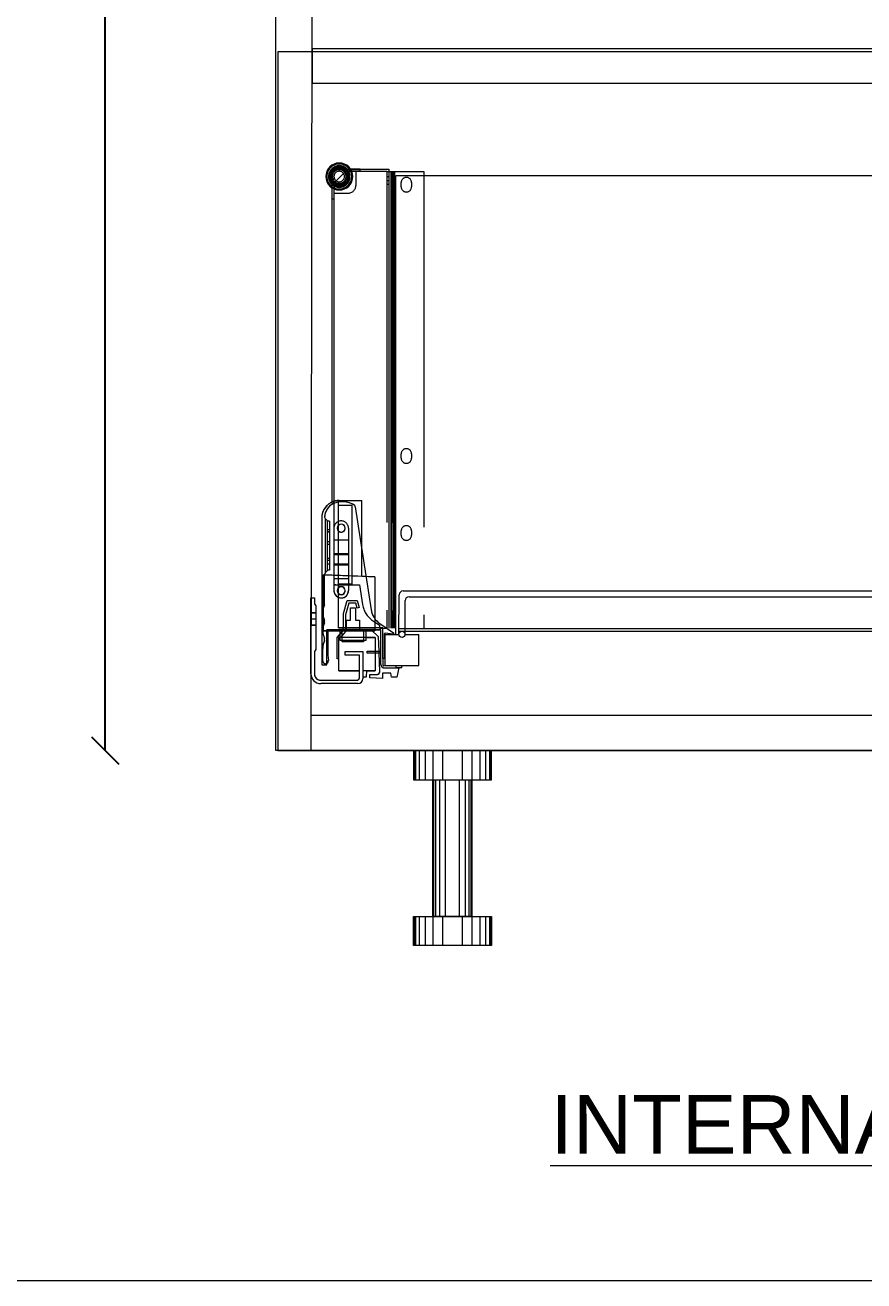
# Model space of a CAD drawing. Header units: millimetres. Extents: x 4065046 to 4134868, y -1476535 to -1460275.
# Drawn here: x 4075763 to 4076193, y -1463228 to -1462585 of the extents above; entities that cross this region are included whole.
import ezdxf

# ---------------------------------------------------------------- set-up
doc = ezdxf.new("R2010")
doc.units = ezdxf.units.MM
doc.header["$LTSCALE"] = 15
doc.header["$PDMODE"] = 35
doc.linetypes.add('ACAD_ISO02W100', pattern=[15, 12, -3])
doc.linetypes.add('HIDDEN', pattern=[9.525, 6.35, -3.175])
for name, color, linetype in [('02___PRT_ALL_AXES', 7, 'Continuous'), ('BACK', 251, 'Continuous'), ('DEFAULT_2', 8, 'HIDDEN')]:
    doc.layers.add(name, color=color, linetype=linetype)
doc.styles.add('RAJ', font='', dxfattribs={"width": 0.8})
doc.styles.get("Standard").update_dxf_attribs({"font": 'arial.ttf'})
doc.styles.get('RAJ').set_extended_font_data('Bitstream Vera Serif')
doc.dimstyles.new('RAJ', dxfattribs={"dimscale": 7, "dimtxt": 2, "dimasz": 2, "dimexe": 1, "dimexo": 1, "dimgap": 1, "dimtad": 1, "dimdec": 1, "dimzin": 0, "dimdsep": 46, "dimtxsty": 'RAJ', "dimcen": 1, "dimclrd": 8, "dimclre": 8, "dimclrt": 8, "dimadec": 0, "dimazin": 0, "dimtfac": 1, "dimtdec": 1, "dimtofl": 0, "dimtmove": 0, "dimatfit": 3, "dimfxl": 1, "dimtolj": 1, "dimtzin": 0, "dimlwd": 9, "dimlwe": 9, "dimarcsym": 0})

# ---------------------------------------------------------------- blocks, each defined once
blk = doc.blocks.new('_Oblique')
at = {"color": 0, "linetype": 'ByBlock', "lineweight": -2}
blk.add_line((-0.5, -0.5), (0.5, 0.5), dxfattribs=at)
blk = doc.blocks.new('*D290')
at = {"color": 0, "lineweight": -2, "transparency": 16777216}
for p, q in [((4075804.02, -1460996.32), (4075804.02, -1461938.99)), ((4075804.02, -1462956.32), (4075804.02, -1462013.66))]:
    blk.add_line(p, q, dxfattribs=at)
at = {"layer": 'Defpoints', "color": 0, "linetype": 'ByBlock', "transparency": 16777216}
for p in [(4075891.61, -1460996.32), (4075804.02, -1462956.32), (4075891.61, -1462956.32)]:
    blk.add_point(p, dxfattribs=at)
at = {"color": 0, "linetype": 'ByBlock', "lineweight": -2, "transparency": 16777216, "xscale": 14, "yscale": 14, "zscale": 14}
for p, rotation in [((4075804.02, -1460996.32), 90), ((4075804.02, -1462956.32), 270)]:
    blk.add_blockref('_Oblique', p, dxfattribs=dict(at, rotation=rotation))
at = {"linetype": 'ByBlock', "lineweight": 20, "transparency": 16777216, "insert": (4075804.02, -1461976.32), "char_height": 21, "attachment_point": 5, "rotation": 90}
blk.add_mtext('\\A1;1960', dxfattribs=at)
blk = doc.blocks.new('_None')
blk = doc.blocks.new('leg')
at = {"lineweight": 20}
for p, q in [((-39.5, 85), (-39.5, 100)), ((-39, 100), (-39, 85)), ((-37, 100), (-37, 85)), ((-34, 100), (-34, 85)), ((-30, 100), (-30, 85)), ((-25, 100), (-25, 85)), ((-15, 100), (-15, 85)), ((-10, 100), (-10, 85)), ((-6, 100), (-6, 85)), ((-3, 100), (-3, 85)), ((-1, 100), (-1, 85)), ((-0.5, 100), (-0.5, 85)), ((-29.5, 15), (-29.5, 85)), ((-28.5, 15), (-28.5, 85)), ((-26.5, 15), (-26.5, 85)), ((-23.5, 15), (-23.5, 85)), ((-16.5, 85), (-16.5, 15)), ((-13.5, 85), (-13.5, 15)), ((-11.5, 85), (-11.5, 15)), ((-10.5, 85), (-10.5, 15)), ((-39.5, 0), (-39.5, 15)), ((-39, 15), (-39, 0)), ((-37, 15), (-37, 0)), ((-34, 15), (-34, 0)), ((-30, 15), (-30, 0)), ((-25, 15), (-25, 0)), ((-15, 15), (-15, 0)), ((-10, 15), (-10, 0)), ((-6, 15), (-6, 0)), ((-3, 15), (-3, 0)), ((-1, 15), (-1, 0)), ((-0.5, 15), (-0.5, 0))]:
    blk.add_line(p, q, dxfattribs=at)
for points in [[(0, 100), (-40, 100), (-40, 85), (0, 85)], [(-30, 15), (-30, 85), (-10, 85), (-10, 15)], [(0, 0), (-40, 0), (-40, 15), (0, 15)]]:
    blk.add_lwpolyline(points, close=True, dxfattribs=at)
at = {"layer": '02___PRT_ALL_AXES', "color": 8, "linetype": 'HIDDEN', "lineweight": 20}
blk.add_line((-20.5, 100), (-35.5, 100), dxfattribs=at)

msp = doc.modelspace()

# ---------------------------------------------------------------- linework, layer by layer
at = {"color": 251, "linetype": 'ACAD_ISO02W100', "lineweight": 20, "extrusion": (0, 1, 0)}
for p, q in [((4075928.54, -1462658.45), (4075920.31, -1462666.67)), ((4075927.54, -1462659.45), (4075928.54, -1462658.45)), ((4075929.91, -1462659.45), (4075927.54, -1462659.45)), ((4075927.54, -1462659.45), (4075927.54, -1462659.45)), ((4075927.54, -1462659.45), (4075948.51, -1462659.45)), ((4075929.91, -1462658.45), (4075928.54, -1462658.45)), ((4075928.54, -1462658.45), (4075928.54, -1462658.45)), ((4075928.54, -1462658.45), (4075929.88, -1462658.45)), ((4075932.71, -1462659.45), (4075928.85, -1462659.45)), ((4075928.85, -1462659.45), (4075928.85, -1462659.45)), ((4075929.91, -1462659.45), (4075929.91, -1462658.45)), ((4075934.9, -1462658.45), (4075929.91, -1462658.45)), ((4075934.9, -1462659.45), (4075929.91, -1462659.45)), ((4075932.71, -1462666.6), (4075932.71, -1462659.45)), ((4075934.9, -1462659.45), (4075934.9, -1462658.45)), ((4075934.9, -1462658.45), (4075949.51, -1462658.45)), ((4075934.9, -1462659.45), (4075948.51, -1462659.45)), ((4075948.51, -1462659.45), (4075948.51, -1462893.63)), ((4075948.51, -1462659.65), (4075949.51, -1462659.65)), ((4075951.71, -1462659.65), (4075951.71, -1462893.63)), ((4075952.51, -1462659.65), (4075952.51, -1462893.63)), ((4075917.74, -1462662.25), (4075917.21, -1462662.25)), ((4075918.61, -1462662.25), (4075918.61, -1462662.25)), ((4075918.61, -1462662.25), (4075918.61, -1462662.25)), ((4075919.61, -1462662.25), (4075919.61, -1462662.25)), ((4075919.61, -1462662.25), (4075919.61, -1462662.25)), ((4075920.31, -1462663.53), (4075921.31, -1462663.53)), ((4075920.31, -1462663.53), (4075921.31, -1462663.53)), ((4075920.31, -1462666.67), (4075921.31, -1462665.67)), ((4075920.31, -1462666.67), (4075920.31, -1462668.02)), ((4075920.41, -1462662.25), (4075920.41, -1462662.25)), ((4075920.61, -1462662.25), (4075920.61, -1462662.25)), ((4075921.31, -1462665.67), (4075921.31, -1462871.43)), ((4075921.41, -1462662.25), (4075921.41, -1462662.25)), ((4075926.81, -1462662.25), (4075926.81, -1462662.25)), ((4075927.61, -1462662.25), (4075927.61, -1462662.25)), ((4075927.81, -1462662.25), (4075927.81, -1462662.25)), ((4075928.61, -1462662.25), (4075928.61, -1462662.25)), ((4075928.61, -1462662.25), (4075928.61, -1462662.25)), ((4075929.61, -1462662.25), (4075929.61, -1462662.25)), ((4075930.49, -1462662.25), (4075931.02, -1462662.25)), ((4075932.71, -1462666.6), (4075932.71, -1462666.6)), ((4075949.51, -1462662.35), (4075948.51, -1462662.35)), ((4075948.51, -1462664.35), (4075949.51, -1462664.35)), ((4075948.51, -1462664.35), (4075949.51, -1462664.35)), ((4075949.51, -1462666.35), (4075948.51, -1462666.35)), ((4075955.86, -1462667.55), (4075955.86, -1462665.35)), ((4075961.16, -1462665.35), (4075961.16, -1462667.55)), ((4075967.51, -1462661.85), (4075967.51, -1462893.63)), ((4075920.31, -1462673.73), (4075921.31, -1462673.73)), ((4075920.31, -1462673.73), (4075921.31, -1462673.73)), ((4075921.31, -1462670.85), (4075928.46, -1462670.85)), ((4075921.31, -1462670.85), (4075928.46, -1462670.85)), ((4075928.46, -1462670.85), (4075928.46, -1462670.85)), ((4075955.86, -1462806.55), (4075955.86, -1462804.35)), ((4075961.16, -1462804.35), (4075961.16, -1462806.55)), ((4075921.31, -1462829.74), (4075921.31, -1462871.43)), ((4075922.29, -1462829.37), (4075922.29, -1462829.37)), ((4075923.71, -1462828.26), (4075923.71, -1462829.03)), ((4075923.71, -1462893.43), (4075923.71, -1462829.03)), ((4075930.71, -1462830.86), (4075923.71, -1462830.86)), ((4075930.71, -1462830.86), (4075923.71, -1462830.86)), ((4075924.14, -1462828.25), (4075935.71, -1462828.25)), ((4075930.71, -1462871.15), (4075930.71, -1462830.86)), ((4075931.59, -1462830.43), (4075931.59, -1462830.43)), ((4075932.32, -1462831.5), (4075932.32, -1462831.5)), ((4075932.32, -1462831.5), (4075940.49, -1462884.27)), ((4075935.71, -1462867.07), (4075935.71, -1462828.25)), ((4075916.61, -1462836.7), (4075916.61, -1462836.7)), ((4075916.91, -1462837.46), (4075917.97, -1462838.51)), ((4075917.97, -1462838.51), (4075916.91, -1462837.46)), ((4075917.97, -1462838.51), (4075917.97, -1462838.51)), ((4075919.11, -1462838.86), (4075918.11, -1462838.86)), ((4075919.11, -1462838.86), (4075918.11, -1462838.86)), ((4075919.11, -1462838.86), (4075919.11, -1462844.36)), ((4075919.11, -1462843.36), (4075918.11, -1462843.36)), ((4075919.11, -1462843.36), (4075918.11, -1462843.36)), ((4075919.11, -1462844.36), (4075918.11, -1462844.36)), ((4075919.11, -1462844.36), (4075918.11, -1462844.36)), ((4075918.11, -1462844.36), (4075919.11, -1462844.36)), ((4075919.11, -1462844.36), (4075919.11, -1462849.36)), ((4075923.11, -1462842.43), (4075923.01, -1462842.43)), ((4075923.11, -1462842.43), (4075923.11, -1462842.43)), ((4075927.11, -1462842.43), (4075927.11, -1462842.43)), ((4075927.11, -1462842.43), (4075927.21, -1462842.43)), ((4075955.86, -1462846.01), (4075955.86, -1462843.81)), ((4075961.16, -1462843.81), (4075961.16, -1462846.01)), ((4075919.11, -1462849.36), (4075918.11, -1462849.36)), ((4075919.11, -1462850.86), (4075918.11, -1462850.86)), ((4075919.11, -1462850.86), (4075918.11, -1462850.86)), ((4075919.11, -1462850.86), (4075918.11, -1462850.86)), ((4075919.11, -1462850.86), (4075918.11, -1462850.86)), ((4075919.11, -1462849.36), (4075919.11, -1462859.03)), ((4075928.86, -1462848.53), (4075921.36, -1462848.53)), ((4075928.86, -1462848.53), (4075921.36, -1462848.53)), ((4075919.11, -1462857.88), (4075918.11, -1462857.88)), ((4075919.11, -1462859.03), (4075918.11, -1462859.03)), ((4075919.11, -1462859.03), (4075919.11, -1462860.86)), ((4075928.86, -1462855.49), (4075921.36, -1462855.49)), ((4075928.86, -1462856), (4075921.36, -1462856)), ((4075916.11, -1462894.97), (4075916.11, -1462866.38)), ((4075942.41, -1462867.3), (4075916.11, -1462866.38)), ((4075916.11, -1462866.38), (4075935.71, -1462867.07)), ((4075916.91, -1462865.28), (4075917.97, -1462864.22)), ((4075917.97, -1462864.22), (4075916.91, -1462865.27)), ((4075916.91, -1462865.27), (4075916.91, -1462865.27)), ((4075916.91, -1462865.28), (4075916.91, -1462865.28)), ((4075917.97, -1462864.22), (4075917.97, -1462864.22)), ((4075919.11, -1462860.86), (4075918.11, -1462860.86)), ((4075919.11, -1462860.86), (4075918.11, -1462860.86)), ((4075919.11, -1462863.86), (4075918.11, -1462863.86)), ((4075919.11, -1462863.86), (4075918.11, -1462863.86)), ((4075918.11, -1462863.86), (4075918.11, -1462863.86)), ((4075919.11, -1462860.86), (4075919.11, -1462863.86)), ((4075919.11, -1462863.86), (4075919.11, -1462863.86)), ((4075928.86, -1462860.87), (4075921.36, -1462860.87)), ((4075928.86, -1462861.38), (4075921.36, -1462861.38)), ((4075922.31, -1462871.43), (4075921.31, -1462871.43)), ((4075921.31, -1462871.43), (4075921.31, -1462871.43)), ((4075921.31, -1462871.43), (4075934.48, -1462871.43)), ((4075928.86, -1462868.33), (4075921.36, -1462868.33)), ((4075928.86, -1462868.33), (4075921.36, -1462868.33)), ((4075922.31, -1462871.43), (4075922.31, -1462871.43)), ((4075930.71, -1462871.15), (4075923.71, -1462871.15)), ((4075930.71, -1462871.15), (4075923.71, -1462871.15)), ((4075930.71, -1462871.15), (4075930.71, -1462871.15)), ((4075934.48, -1462871.43), (4075936.07, -1462881.61)), ((4075935.71, -1462867.07), (4075942.41, -1462867.3)), ((4075942.41, -1462867.3), (4075942.41, -1462893.43)), ((4075909.61, -1462878.17), (4075911.41, -1462878.17)), ((4075921.36, -1462874.43), (4075921.36, -1462874.43)), ((4075923.11, -1462874.43), (4075923.01, -1462874.43)), ((4075923.11, -1462874.43), (4075923.11, -1462874.43)), ((4075926.36, -1462886.21), (4075928.18, -1462879.42)), ((4075926.36, -1462886.21), (4075928.18, -1462879.42)), ((4075927.11, -1462874.43), (4075927.11, -1462874.43)), ((4075927.11, -1462874.43), (4075927.21, -1462874.43)), ((4075928.18, -1462879.42), (4075928.18, -1462879.42)), ((4075928.18, -1462879.42), (4075933.34, -1462879.42)), ((4075928.18, -1462879.42), (4075933.34, -1462879.42)), ((4075928.86, -1462874.43), (4075928.86, -1462874.43)), ((4075933.34, -1462879.42), (4075933.34, -1462879.42)), ((4075933.34, -1462879.42), (4075934.34, -1462883.12)), ((4075933.34, -1462879.42), (4075934.34, -1462883.12)), ((4075912.11, -1462885.82), (4075909.61, -1462885.82)), ((4075912.11, -1462885.82), (4075909.61, -1462885.82)), ((4075912.11, -1462885.82), (4075909.61, -1462885.82)), ((4075912.11, -1462885.82), (4075909.61, -1462885.82)), ((4075912.11, -1462885.82), (4075909.61, -1462885.82)), ((4075912.11, -1462885.82), (4075909.61, -1462885.82)), ((4075912.11, -1462885.82), (4075909.61, -1462885.82)), ((4075912.11, -1462885.82), (4075909.61, -1462885.82)), ((4075912.11, -1462885.82), (4075909.61, -1462885.82)), ((4075912.11, -1462885.82), (4075909.61, -1462885.82)), ((4075912.11, -1462885.82), (4075909.61, -1462885.82)), ((4075912.11, -1462885.82), (4075909.61, -1462885.82)), ((4075909.61, -1462885.82), (4075912.11, -1462885.82)), ((4075909.61, -1462885.82), (4075912.11, -1462885.82)), ((4075909.61, -1462885.82), (4075912.11, -1462885.82)), ((4075909.61, -1462885.82), (4075912.11, -1462885.82)), ((4075909.61, -1462885.82), (4075912.11, -1462885.82)), ((4075909.61, -1462885.82), (4075912.11, -1462885.82)), ((4075909.61, -1462885.82), (4075912.11, -1462885.82)), ((4075909.61, -1462885.82), (4075912.11, -1462885.82)), ((4075909.61, -1462885.82), (4075912.11, -1462885.82)), ((4075909.61, -1462885.82), (4075912.11, -1462885.82)), ((4075909.61, -1462885.82), (4075912.11, -1462885.82)), ((4075909.61, -1462885.82), (4075912.11, -1462885.82)), ((4075909.61, -1462885.82), (4075912.11, -1462885.82)), ((4075909.61, -1462885.82), (4075912.11, -1462885.82)), ((4075909.61, -1462885.82), (4075912.11, -1462885.82)), ((4075911.41, -1462881.14), (4075911.41, -1462881.14)), ((4075911.41, -1462881.14), (4075912.11, -1462882.14)), ((4075916.59, -1462881.64), (4075916.59, -1462881.64)), ((4075916.61, -1462881.53), (4075916.61, -1462881.53)), ((4075928.95, -1462880.92), (4075927.36, -1462886.84)), ((4075928.95, -1462880.92), (4075927.36, -1462886.84)), ((4075928.95, -1462880.92), (4075928.95, -1462880.92)), ((4075932.58, -1462880.92), (4075928.95, -1462880.92)), ((4075932.58, -1462880.92), (4075928.95, -1462880.92)), ((4075929.91, -1462883.32), (4075932.41, -1462883.32)), ((4075929.91, -1462889.64), (4075929.91, -1462883.32)), ((4075929.91, -1462883.32), (4075932.41, -1462883.32)), ((4075932.41, -1462883.32), (4075932.41, -1462889.64)), ((4075932.58, -1462880.92), (4075932.58, -1462880.92)), ((4075933.25, -1462883.42), (4075932.58, -1462880.92)), ((4075933.25, -1462883.42), (4075932.58, -1462880.92)), ((4075934.34, -1462883.12), (4075933.25, -1462883.42)), ((4075934.34, -1462883.12), (4075933.25, -1462883.42)), ((4075933.25, -1462883.42), (4075933.25, -1462883.42)), ((4075934.34, -1462883.12), (4075934.34, -1462883.12)), ((4075940.49, -1462884.27), (4075940.49, -1462884.27)), ((4075912.11, -1462888.97), (4075909.61, -1462888.97)), ((4075912.11, -1462888.97), (4075909.61, -1462888.97)), ((4075912.11, -1462888.97), (4075909.61, -1462888.97)), ((4075912.11, -1462888.97), (4075909.61, -1462888.97)), ((4075912.11, -1462892.12), (4075909.61, -1462892.12)), ((4075912.11, -1462892.12), (4075909.61, -1462892.12)), ((4075912.11, -1462892.12), (4075909.61, -1462892.12)), ((4075912.11, -1462892.12), (4075909.61, -1462892.12)), ((4075912.11, -1462892.12), (4075909.61, -1462892.12)), ((4075912.11, -1462892.12), (4075909.61, -1462892.12)), ((4075912.11, -1462892.12), (4075909.61, -1462892.12)), ((4075912.11, -1462892.12), (4075909.61, -1462892.12)), ((4075912.11, -1462892.12), (4075909.61, -1462892.12)), ((4075912.11, -1462892.12), (4075909.61, -1462892.12)), ((4075912.11, -1462892.12), (4075909.61, -1462892.12)), ((4075912.11, -1462892.12), (4075909.61, -1462892.12)), ((4075909.61, -1462892.12), (4075912.11, -1462892.12)), ((4075909.61, -1462892.12), (4075912.11, -1462892.12)), ((4075909.61, -1462892.12), (4075912.11, -1462892.12)), ((4075909.61, -1462892.12), (4075912.11, -1462892.12)), ((4075909.61, -1462892.12), (4075912.11, -1462892.12)), ((4075909.61, -1462892.12), (4075912.11, -1462892.12)), ((4075909.61, -1462892.12), (4075912.11, -1462892.12)), ((4075909.61, -1462892.12), (4075912.11, -1462892.12)), ((4075909.61, -1462892.12), (4075912.11, -1462892.12)), ((4075909.61, -1462892.12), (4075912.11, -1462892.12)), ((4075909.61, -1462892.12), (4075912.11, -1462892.12)), ((4075909.61, -1462892.12), (4075912.11, -1462892.12)), ((4075909.61, -1462892.12), (4075912.11, -1462892.12)), ((4075909.61, -1462892.12), (4075912.11, -1462892.12)), ((4075909.61, -1462892.12), (4075912.11, -1462892.12)), ((4075916.59, -1462890.84), (4075916.59, -1462890.84)), ((4075916.61, -1462890.73), (4075916.61, -1462890.73)), ((4075926.36, -1462892.99), (4075926.36, -1462886.21)), ((4075927.36, -1462886.84), (4075927.36, -1462895.45)), ((4075927.85, -1462889.64), (4075929.91, -1462889.64)), ((4075927.85, -1462894.12), (4075927.85, -1462889.64)), ((4075927.85, -1462889.64), (4075929.91, -1462889.64)), ((4075929.91, -1462889.64), (4075929.91, -1462889.64)), ((4075932.41, -1462889.64), (4075932.41, -1462889.64)), ((4075932.41, -1462889.64), (4075934.53, -1462889.64)), ((4075932.41, -1462889.64), (4075934.53, -1462889.64)), ((4075934.53, -1462889.64), (4075934.53, -1462894.15)), ((4075941.18, -1462889.69), (4075944.66, -1462892.06)), ((4075944.66, -1462892.06), (4075944.66, -1462893.63)), ((4075944.96, -1462891.34), (4075944.96, -1462891.34)), ((4075944.96, -1462891.34), (4075951.98, -1462896.12)), ((4075916.11, -1462894.97), (4075918.21, -1462894.97)), ((4075916.11, -1462894.97), (4075916.11, -1462894.97)), ((4075917.71, -1462894.97), (4075916.11, -1462894.97)), ((4075917.71, -1462911.71), (4075917.71, -1462894.43)), ((4075918.21, -1462894.43), (4075917.71, -1462894.43)), ((4075917.71, -1462894.43), (4075918.21, -1462894.43)), ((4075918.21, -1462894.97), (4075917.71, -1462894.97)), ((4075922.96, -1462898.37), (4075926.08, -1462894.89)), ((4075946.41, -1462893.43), (4075923.71, -1462893.43)), ((4075923.71, -1462893.43), (4075923.71, -1462893.43)), ((4075923.71, -1462893.43), (4075942.41, -1462893.43)), ((4075924.67, -1462898.42), (4075923.81, -1462898.42)), ((4075942.51, -1462898.42), (4075923.81, -1462898.42)), ((4075924.67, -1462898.42), (4075923.81, -1462898.42)), ((4075924.49, -1462895.18), (4075927.85, -1462894.12)), ((4075924.49, -1462896.66), (4075926.08, -1462894.89)), ((4075937.79, -1462898.42), (4075924.49, -1462898.42)), ((4075927.36, -1462895.45), (4075924.67, -1462898.42)), ((4075927.36, -1462895.45), (4075924.67, -1462898.42)), ((4075924.67, -1462898.42), (4075924.67, -1462898.42)), ((4075925.16, -1462894.97), (4075937.13, -1462894.97)), ((4075937.13, -1462894.97), (4075925.16, -1462894.97)), ((4075925.61, -1462894.83), (4075927.85, -1462894.12)), ((4075936.61, -1462894.43), (4075925.61, -1462894.43)), ((4075925.61, -1462894.43), (4075936.61, -1462894.43)), ((4075926.08, -1462894.89), (4075926.36, -1462892.99)), ((4075926.08, -1462894.89), (4075926.36, -1462892.99)), ((4075926.08, -1462894.89), (4075926.08, -1462894.89)), ((4075926.36, -1462892.99), (4075926.36, -1462892.99)), ((4075927.36, -1462895.45), (4075927.36, -1462895.45)), ((4075927.85, -1462894.12), (4075927.85, -1462894.12)), ((4075934.53, -1462894.15), (4075934.53, -1462894.15)), ((4075934.53, -1462894.15), (4075937.79, -1462895.18)), ((4075934.53, -1462894.15), (4075936.61, -1462894.81)), ((4075942.41, -1462894.43), (4075940.51, -1462894.43)), ((4075940.51, -1462894.43), (4075945.41, -1462894.43)), ((4075941.07, -1462894.97), (4075942.41, -1462894.97)), ((4075942.41, -1462894.97), (4075941.07, -1462894.97)), ((4075942.41, -1462893.43), (4075942.41, -1462894.43)), ((4075946.41, -1462893.43), (4075942.41, -1462893.43)), ((4075942.41, -1462894.43), (4075942.41, -1462894.97)), ((4075942.41, -1462894.43), (4075945.41, -1462894.43)), ((4075942.41, -1462894.97), (4075942.41, -1462894.97)), ((4075944.66, -1462893.63), (4075948.33, -1462893.63)), ((4075946.41, -1462909.18), (4075946.41, -1462893.43)), ((4075951.98, -1462896.12), (4075951.98, -1462896.12)), ((4075916.59, -1462900.04), (4075916.59, -1462900.04)), ((4075916.61, -1462899.93), (4075916.61, -1462899.93)), ((4075936.61, -1462899.92), (4075925.61, -1462899.92)), ((4075918.21, -1462907.57), (4075918.21, -1462907.57)), ((4075918.21, -1462907.57), (4075918.51, -1462910.26)), ((4075918.51, -1462910.26), (4075918.51, -1462910.26)), ((4075927.11, -1462905.67), (4075936.21, -1462905.67)), ((4075938.41, -1462906.43), (4075938.41, -1462905.43)), ((4075938.41, -1462905.43), (4075942.51, -1462905.43)), ((4075938.41, -1462905.43), (4075945.41, -1462905.43)), ((4075942.51, -1462906.43), (4075938.41, -1462906.43)), ((4075938.41, -1462906.43), (4075938.41, -1462906.43)), ((4075942.51, -1462906.43), (4075938.41, -1462906.43)), ((4075944.6, -1462906.43), (4075944.56, -1462905.43)), ((4075911.41, -1462917.27), (4075911.41, -1462917.27)), ((4075939.71, -1462917.33), (4075943.42, -1462917.33)), ((4075943.42, -1462917.33), (4075943.42, -1462917.33)), ((4075944.92, -1462915.83), (4075944.92, -1462915.83)), ((4075945.41, -1462912.23), (4075945.41, -1462912.23)), ((4075946.41, -1462912.23), (4075946.41, -1462912.23)), ((4075947.21, -1462913.03), (4075947.21, -1462913.03)), ((4075947.21, -1462914.03), (4075954.6, -1462914.03)), ((4075947.21, -1462914.03), (4075954.6, -1462914.03)), ((4075947.21, -1462914.03), (4075947.21, -1462914.03)), ((4075956.11, -1462913.03), (4075953.11, -1462913.03)), ((4075956.11, -1462913.03), (4075953.11, -1462913.03)), ((4075956.11, -1462913.03), (4075953.11, -1462913.03)), ((4075956.11, -1462913.03), (4075953.11, -1462913.03)), ((4075953.11, -1462913.03), (4075953.11, -1462914.03)), ((4075954.6, -1462914.03), (4075953.11, -1462914.03)), ((4075954.6, -1462914.03), (4075953.11, -1462914.03)), ((4075953.11, -1462914.03), (4075953.11, -1462914.03)), ((4075953.11, -1462914.03), (4075953.11, -1462914.03)), ((4075953.11, -1462914.03), (4075953.11, -1462914.03)), ((4075956.11, -1462914.03), (4075956.11, -1462913.03)), ((4075914.28, -1462920.27), (4075914.28, -1462920.27)), ((4075914.28, -1462920.27), (4075933.21, -1462920.27)), ((4075933.21, -1462920.27), (4075933.21, -1462920.27)), ((4075934.41, -1462919.07), (4075934.41, -1462919.07))]:
    msp.add_line(p, q, dxfattribs=at)
at = {"linetype": 'Continuous', "lineweight": 20, "extrusion": (0, 1, 0)}
for p, q in [((4075929.88, -1462658.45), (4075949.51, -1462658.45)), ((4075949.51, -1462658.45), (4075949.51, -1462893.63)), ((4075949.51, -1462659.65), (4075950.51, -1462659.65)), ((4075950.51, -1462659.65), (4075951.11, -1462659.65)), ((4075950.51, -1462659.65), (4075950.51, -1462893.63)), ((4075951.11, -1462659.65), (4075951.11, -1462893.63)), ((4075951.11, -1462659.65), (4075951.91, -1462659.65)), ((4075951.91, -1462659.65), (4075952.51, -1462659.65)), ((4075951.91, -1462659.65), (4075951.91, -1462893.63)), ((4075952.51, -1462659.65), (4075967.51, -1462659.65)), ((4075952.51, -1462659.65), (4075952.51, -1462893.63)), ((4075967.51, -1462659.65), (4075967.51, -1462661.85)), ((4075919.11, -1462662.25), (4075919.11, -1462662.25)), ((4075920.11, -1462662.25), (4075919.11, -1462662.25)), ((4075928.11, -1462662.25), (4075929.11, -1462662.25)), ((4075929.11, -1462662.25), (4075929.11, -1462662.25)), ((4075953.16, -1462897.03), (4075953.16, -1462661.85)), ((4076429.07, -1462661.85), (4075953.16, -1462661.85)), ((4075920.31, -1462668.02), (4075920.31, -1462829.74)), ((4075932.32, -1462831.5), (4075940.49, -1462884.27)), ((4075915.11, -1462837.27), (4075915.11, -1462912.47)), ((4075916.61, -1462836.74), (4075916.61, -1462836.74)), ((4075916.91, -1462837.46), (4075916.9, -1462837.45)), ((4075916.9, -1462837.45), (4075916.9, -1462837.45)), ((4075917.97, -1462838.51), (4075916.9, -1462837.45)), ((4075916.91, -1462837.46), (4075916.91, -1462865.27)), ((4075918.11, -1462863.86), (4075918.11, -1462838.86)), ((4075921.36, -1462842.43), (4075921.36, -1462874.43)), ((4075928.86, -1462842.43), (4075928.86, -1462874.43)), ((4075916.61, -1462881.53), (4075916.61, -1462865.99)), ((4075916.91, -1462865.28), (4075917.97, -1462864.22)), ((4075909.61, -1462878.17), (4075911.41, -1462878.17)), ((4075909.61, -1462917.07), (4075909.61, -1462878.17)), ((4075911.41, -1462878.17), (4075911.41, -1462881.14)), ((4075911.41, -1462881.14), (4075912.11, -1462882.14)), ((4075912.11, -1462882.14), (4075912.11, -1462904.6)), ((4075915.61, -1462885.66), (4075915.61, -1462885.66)), ((4075916.59, -1462889.68), (4075916.59, -1462889.68)), ((4075916.61, -1462890.73), (4075916.61, -1462889.8)), ((4075944.96, -1462891.34), (4075951.98, -1462896.12)), ((4075915.61, -1462894.86), (4075915.61, -1462894.86)), ((4075916.59, -1462898.88), (4075916.59, -1462898.88)), ((4075925.61, -1462894.43), (4075918.21, -1462894.43)), ((4075945.41, -1462894.43), (4075918.21, -1462894.43)), ((4075918.21, -1462894.43), (4075918.21, -1462907.57)), ((4075918.21, -1462894.97), (4075925.16, -1462894.97)), ((4075925.16, -1462894.97), (4075918.21, -1462894.97)), ((4075922.96, -1462898.37), (4075924.49, -1462896.66)), ((4075922.96, -1462909.42), (4075922.96, -1462898.37)), ((4075923.81, -1462915.52), (4075923.81, -1462898.42)), ((4075923.81, -1462898.42), (4075924.49, -1462898.42)), ((4075924.49, -1462895.18), (4075925.61, -1462894.83)), ((4075924.49, -1462899.92), (4075924.49, -1462895.18)), ((4075925.61, -1462900.72), (4075925.61, -1462894.43)), ((4075925.61, -1462894.43), (4075936.61, -1462894.43)), ((4075936.61, -1462894.43), (4075936.61, -1462900.72)), ((4075940.51, -1462894.43), (4075936.61, -1462894.43)), ((4075936.61, -1462894.81), (4075937.79, -1462895.18)), ((4075937.13, -1462894.97), (4075941.07, -1462894.97)), ((4075941.07, -1462894.97), (4075937.13, -1462894.97)), ((4075937.79, -1462895.18), (4075937.79, -1462899.92)), ((4075937.79, -1462898.42), (4075942.51, -1462898.42)), ((4075940.51, -1462894.43), (4075940.51, -1462894.43)), ((4075944.3, -1462898.05), (4075940.51, -1462894.43)), ((4075940.51, -1462894.43), (4075945.41, -1462894.43)), ((4075944.3, -1462898.05), (4075940.51, -1462894.43)), ((4075942.51, -1462898.42), (4075942.51, -1462915.52)), ((4075944.56, -1462905.43), (4075944.3, -1462898.05)), ((4075945.41, -1462912.23), (4075945.41, -1462894.43)), ((4075947.11, -1462896.78), (4075947.11, -1462909.18)), ((4075951.79, -1462896.66), (4075947.66, -1462896.28)), ((4075947.66, -1462896.28), (4075947.66, -1462896.28)), ((4075951.79, -1462896.66), (4075947.66, -1462896.28)), ((4075947.66, -1462913.03), (4075947.66, -1462897.03)), ((4075951.79, -1462896.66), (4075951.79, -1462896.66)), ((4075952.11, -1462896.36), (4075952.11, -1462896.36)), ((4075912.11, -1462904.6), (4075911.41, -1462905.6)), ((4075912.11, -1462904.6), (4075911.41, -1462905.6)), ((4075912.11, -1462904.6), (4075912.11, -1462904.6)), ((4075915.61, -1462910.41), (4075915.61, -1462904.06)), ((4075916.61, -1462899.93), (4075916.61, -1462899)), ((4075925.61, -1462899.92), (4075924.49, -1462899.92)), ((4075936.61, -1462900.72), (4075925.61, -1462900.72)), ((4075936.61, -1462900.72), (4075925.61, -1462900.72)), ((4075937.79, -1462899.92), (4075936.61, -1462899.92)), ((4075911.41, -1462905.6), (4075911.41, -1462917.27)), ((4075915.61, -1462910.41), (4075915.61, -1462910.41)), ((4075917.71, -1462912.47), (4075917.71, -1462911.71)), ((4075918.21, -1462907.57), (4075918.51, -1462910.26)), ((4075918.51, -1462910.41), (4075918.51, -1462910.41)), ((4075922.96, -1462909.42), (4075922.96, -1462909.42)), ((4075923.81, -1462909.42), (4075922.96, -1462909.42)), ((4075923.81, -1462909.42), (4075922.96, -1462909.42)), ((4075927.11, -1462907.47), (4075927.11, -1462905.67)), ((4075927.11, -1462905.67), (4075936.21, -1462905.67)), ((4075934.41, -1462907.47), (4075927.11, -1462907.47)), ((4075927.11, -1462907.47), (4075927.11, -1462907.47)), ((4075934.41, -1462907.47), (4075927.11, -1462907.47)), ((4075934.41, -1462919.07), (4075934.41, -1462907.47)), ((4075936.21, -1462905.67), (4075936.21, -1462919.57)), ((4075942.51, -1462905.43), (4075945.41, -1462905.43)), ((4075945.41, -1462906.43), (4075942.51, -1462906.43)), ((4075945.41, -1462906.43), (4075942.51, -1462906.43)), ((4075944.92, -1462915.78), (4075944.6, -1462906.43)), ((4075947.11, -1462909.18), (4075946.41, -1462909.18)), ((4075946.41, -1462909.18), (4075946.41, -1462912.23)), ((4075947.11, -1462909.18), (4075946.41, -1462909.18)), ((4075947.11, -1462909.18), (4075947.11, -1462909.18)), ((4075909.61, -1462917.07), (4075909.61, -1462917.07)), ((4075915.11, -1462912.47), (4075915.11, -1462912.47)), ((4075915.11, -1462912.47), (4075917.71, -1462912.47)), ((4075915.11, -1462912.47), (4075917.71, -1462912.47)), ((4075917.71, -1462912.47), (4075917.71, -1462912.47)), ((4075923.81, -1462915.52), (4075934.41, -1462915.52)), ((4075923.81, -1462915.52), (4075923.81, -1462915.52)), ((4075934.41, -1462915.52), (4075923.81, -1462915.52)), ((4075938.21, -1462915.52), (4075936.21, -1462915.52)), ((4075942.51, -1462915.52), (4075936.21, -1462915.52)), ((4075938.05, -1462918.67), (4075938.21, -1462915.52)), ((4075938.05, -1462918.67), (4075938.21, -1462915.52)), ((4075938.21, -1462915.52), (4075938.21, -1462915.52)), ((4075938.21, -1462915.52), (4075942.51, -1462915.52)), ((4075939.71, -1462919.07), (4075939.71, -1462917.33)), ((4075939.71, -1462917.33), (4075943.42, -1462917.33)), ((4075942.51, -1462915.52), (4075942.51, -1462915.52)), ((4075945.41, -1462912.23), (4075945.41, -1462912.23)), ((4075950.61, -1462916.73), (4075946.31, -1462916.73)), ((4075946.31, -1462916.73), (4075946.31, -1462919.53)), ((4075950.61, -1462916.73), (4075946.31, -1462916.73)), ((4075947.21, -1462914.03), (4075954.6, -1462914.03)), ((4075947.21, -1462914.03), (4075947.21, -1462914.03)), ((4075950.85, -1462918.73), (4075950.61, -1462916.73)), ((4075956.11, -1462914.03), (4075953.11, -1462914.03)), ((4075956.11, -1462914.03), (4075953.11, -1462914.03)), ((4075954.6, -1462914.03), (4075953.58, -1462918.73)), ((4075954.6, -1462914.03), (4075953.58, -1462918.73)), ((4075954.6, -1462914.03), (4075954.6, -1462914.03)), ((4075956.11, -1462914.03), (4075954.6, -1462914.03)), ((4075956.11, -1462914.03), (4075954.6, -1462914.03)), ((4075914.28, -1462920.27), (4075933.21, -1462920.27)), ((4075933.71, -1462922.07), (4075914.61, -1462922.07)), ((4075914.61, -1462922.07), (4075914.61, -1462922.07)), ((4075933.71, -1462922.07), (4075914.61, -1462922.07)), ((4075933.71, -1462922.07), (4075933.71, -1462922.07)), ((4075936.21, -1462918.67), (4075938.05, -1462918.67)), ((4075936.21, -1462918.67), (4075938.05, -1462918.67)), ((4075936.21, -1462919.57), (4075936.21, -1462919.57)), ((4075938.05, -1462918.67), (4075938.05, -1462918.67)), ((4075939.71, -1462919.07), (4075939.71, -1462919.07)), ((4075946.31, -1462919.53), (4075939.71, -1462919.07)), ((4075946.31, -1462919.53), (4075939.71, -1462919.07)), ((4075946.31, -1462919.53), (4075946.31, -1462919.53)), ((4075950.85, -1462918.73), (4075950.85, -1462918.73)), ((4075953.58, -1462918.73), (4075950.85, -1462918.73)), ((4075953.58, -1462918.73), (4075950.85, -1462918.73)), ((4075953.58, -1462918.73), (4075953.58, -1462918.73))]:
    msp.add_line(p, q, dxfattribs=at)
at = {"lineweight": 20}
for p, q in [((4075954.7, -1462896.85), (4075954.85, -1462876.54)), ((4075956.85, -1462874.55), (4076426.37, -1462874.55)), ((4075957.87, -1462896.85), (4075957.87, -1462879.55)), ((4075959.87, -1462877.55), (4076423.36, -1462877.55)), ((4075947.68, -1462896.85), (4075954.7, -1462896.85)), ((4075947.68, -1462912.85), (4075947.68, -1462896.85)), ((4075954.71, -1462895.27), (4076428.51, -1462895.27)), ((4075954.72, -1462893.77), (4076428.5, -1462893.77)), ((4075957.87, -1462896.85), (4075964.87, -1462896.85)), ((4075964.87, -1462912.85), (4075964.87, -1462896.85)), ((4075947.68, -1462912.85), (4075964.87, -1462912.85))]:
    msp.add_line(p, q, dxfattribs=at)
for points in [[(4074763.68, -1460794.11), (4078150.3, -1460794.11), (4078150.3, -1463228.07), (4074763.68, -1463228.07)], [(4075891.61, -1460996.32), (4076491.61, -1460996.32), (4076491.61, -1462956.32), (4075891.61, -1462956.32)]]:
    msp.add_lwpolyline(points, close=True, dxfattribs=at)
at = {"color": 6, "lineweight": 20}
msp.add_lwpolyline([(4075892.61, -1462956.32), (4076490.61, -1462956.32), (4076490.61, -1462598.32), (4075892.61, -1462598.32)], close=True, dxfattribs=at)
at = {"lineweight": 20}
msp.add_circle((4075956.28, -1462896.85), 1.58, dxfattribs=at)
at = {"linetype": 'Continuous', "lineweight": 20}
for centre, radius, start, end in [((4075924.11, -1462662.25), 6.91, 0, 180), ((4075924.11, -1462662.25), 5, 0, 180), ((4075924.11, -1462662.25), 4, 0, 180), ((4075924.11, -1462662.25), 6.91, 180, 0), ((4075924.11, -1462662.25), 5, 180, 0), ((4075924.11, -1462662.25), 5, 180, 0), ((4075924.11, -1462662.25), 4, 180, 0), ((4075924.14, -1462837.27), 9.02, 108.23024, 180), ((4075924.6, -1462837.03), 8, 106.82645, 177.64134), ((4075925.7, -1462840.66), 11.8, 60.10733, 106.82645), ((4075930.84, -1462831.73), 1.5, 8.8, 60.10733), ((4075917.61, -1462836.74), 1, 177.64134, 180), ((4075917.61, -1462836.74), 1, 180, 225), ((4075917.61, -1462836.74), 1, 180, 225), ((4075917.61, -1462838.86), 0.5, 0, 45), ((4075925.11, -1462842.43), 2.1, 0, 180), ((4075925.11, -1462842.43), 2, 0.00009, 179.99991), ((4075925.11, -1462842.43), 2, 0, 180), ((4075925.11, -1462842.43), 2.1, 180, 0), ((4075925.11, -1462842.43), 2, 180, 0), ((4075917.61, -1462865.99), 1, 135, 180), ((4075917.61, -1462863.86), 0.5, 315, 0), ((4075925.11, -1462874.43), 2.1, 0, 180), ((4075925.11, -1462874.43), 2, 0.00009, 179.99991), ((4075925.11, -1462874.43), 2, 0, 180), ((4075925.11, -1462874.43), 3.75, 180, 0), ((4075925.11, -1462874.43), 2.1, 180, 0), ((4075925.11, -1462874.43), 2, 180, 0), ((4075924.41, -1462885.66), 8.8, 152.81083, 180), ((4075924.41, -1462885.66), 8.8, 180, 207.18917), ((4075924.41, -1462885.66), 8.8, 180, 207.18917), ((4075916.36, -1462881.53), 0.25, 332.81083, 0), ((4075950.86, -1462882.66), 10.5, 188.8, 235.8), ((4075924.41, -1462894.86), 8.8, 152.81083, 180), ((4075916.36, -1462889.8), 0.25, 0, 27.18917), ((4075916.36, -1462889.8), 0.25, 0, 27.18917), ((4075916.36, -1462890.73), 0.25, 332.81083, 0), ((4075924.41, -1462894.86), 8.8, 180, 207.18917), ((4075924.41, -1462894.86), 8.8, 180, 207.18917), ((4075916.36, -1462899), 0.25, 0, 27.18917), ((4075916.36, -1462899), 0.25, 0, 27.18917), ((4075947.61, -1462896.78), 0.5, 84.7, 180), ((4075947.61, -1462896.78), 0.5, 84.7, 180), ((4075951.81, -1462896.36), 0.3, 264.7, 55.8), ((4075951.81, -1462896.36), 0.3, 264.7, 0), ((4075924.41, -1462904.06), 8.8, 152.81083, 180), ((4075916.36, -1462899.93), 0.25, 332.81083, 0), ((4075917.06, -1462910.41), 1.45, 180, 6.18812), ((4075917.06, -1462910.41), 1.45, 180, 296.55771), ((4075917.06, -1462910.41), 1.45, 296.55771, 0), ((4075914.61, -1462917.07), 5, 180, 270), ((4075914.61, -1462917.07), 5, 180, 270), ((4075914.41, -1462917.27), 3, 180, 267.39061), ((4075943.42, -1462915.83), 1.5, 270, 2), ((4075943.42, -1462915.83), 1.5, 0.00012, 2), ((4075947.21, -1462912.23), 1.8, 180, 270), ((4075947.21, -1462912.23), 1.8, 180, 270), ((4075947.21, -1462912.23), 0.8, 180, 270), ((4075933.21, -1462919.07), 1.2, 270, 0), ((4075933.71, -1462919.57), 2.5, 270, 0), ((4075933.71, -1462919.57), 2.5, 270, 0)]:
    msp.add_arc(centre, radius, start, end, dxfattribs=at)
at = {"color": 251, "linetype": 'ACAD_ISO02W100', "lineweight": 20}
for centre, radius, start, end in [((4075924.11, -1462662.25), 6.38, 0, 180), ((4075924.11, -1462662.25), 5.5, 0, 180), ((4075924.11, -1462662.25), 5.5, 0, 180), ((4075924.11, -1462662.25), 5.5, 30.60329, 239.39671), ((4075924.11, -1462662.25), 5.5, 30.60329, 239.39671), ((4075924.11, -1462662.25), 5, 0, 180), ((4075924.11, -1462662.25), 4.5, 0, 180), ((4075924.11, -1462662.25), 4.5, 0, 180), ((4075924.11, -1462662.25), 4.5, 0, 180), ((4075924.11, -1462662.25), 3.7, 0, 180), ((4075924.11, -1462662.25), 3.7, 0, 180), ((4075924.11, -1462662.25), 3.5, 0, 180), ((4075924.11, -1462662.25), 3.5, 0, 180), ((4075924.11, -1462662.25), 2.7, 0, 180), ((4075924.11, -1462662.25), 2.7, 0, 180), ((4075924.11, -1462662.25), 6.38, 180, 0), ((4075924.11, -1462662.25), 5.5, 180, 0), ((4075924.11, -1462662.25), 5.5, 180, 0), ((4075924.11, -1462662.25), 4.5, 180, 0), ((4075924.11, -1462662.25), 4.5, 180, 0), ((4075924.11, -1462662.25), 4.5, 180, 0), ((4075924.11, -1462662.25), 3.7, 180, 0), ((4075924.11, -1462662.25), 3.7, 180, 0), ((4075924.11, -1462662.25), 3.5, 180, 0), ((4075924.11, -1462662.25), 3.5, 180, 0), ((4075924.11, -1462662.25), 2.7, 180, 0), ((4075924.11, -1462662.25), 2.7, 180, 0), ((4075928.46, -1462666.6), 4.25, 270, 0), ((4075928.46, -1462666.6), 4.25, 270, 0), ((4075958.51, -1462665.35), 2.65, 0, 180), ((4075958.51, -1462667.55), 2.65, 180, 0), ((4075958.51, -1462804.35), 2.65, 0, 180), ((4075958.51, -1462806.55), 2.65, 180, 0), ((4075924.14, -1462837.27), 9.02, 90, 180), ((4075924.6, -1462837.03), 8, 106.82645, 177.64134), ((4075924.14, -1462837.27), 9.02, 92.68456, 108.23024), ((4075925.7, -1462840.66), 11.8, 99.7174, 106.82645), ((4075925.7, -1462840.66), 11.8, 60.10733, 99.7174), ((4075930.84, -1462831.73), 1.5, 8.8, 60.10733), ((4075917.61, -1462836.74), 1, 177.64134, 180), ((4075917.61, -1462838.86), 0.5, 0, 0.00275), ((4075917.61, -1462838.86), 0.5, 0, 0.01775), ((4075925.11, -1462842.43), 3.75, 0, 180), ((4075925.11, -1462842.43), 3.75, 0, 180), ((4075925.11, -1462842.43), 2, 180, 0), ((4075925.11, -1462842.43), 2, 179.99991, 180), ((4075925.11, -1462842.43), 2, 0, 0.00009), ((4075958.51, -1462843.81), 2.65, 0, 180), ((4075958.51, -1462846.01), 2.65, 180, 0), ((4075917.61, -1462865.99), 1, 135, 180), ((4075917.61, -1462863.86), 0.5, 315, 0), ((4075917.61, -1462863.86), 0.5, 315, 0), ((4075925.11, -1462874.43), 3.75, 180, 0), ((4075925.11, -1462874.43), 2, 179.99991, 180), ((4075925.11, -1462874.43), 2, 180, 0), ((4075925.11, -1462874.43), 2, 0, 0.00009), ((4075924.41, -1462885.66), 8.8, 152.81083, 180), ((4075916.36, -1462881.53), 0.25, 332.81083, 0), ((4075947.92, -1462879.76), 12, 188.84, 235.8), ((4075950.86, -1462882.66), 10.5, 188.8, 235.8), ((4075924.41, -1462894.86), 8.8, 152.81083, 180), ((4075916.36, -1462890.73), 0.25, 332.81083, 0), ((4075951.81, -1462896.36), 0.3, 0, 55.8), ((4075924.41, -1462904.06), 8.8, 152.81083, 180), ((4075916.36, -1462899.93), 0.25, 332.81083, 0), ((4075917.06, -1462910.41), 1.45, 0, 6.18812), ((4075914.41, -1462917.27), 3, 180, 267.39061), ((4075943.42, -1462915.83), 1.5, 270, 0.00012), ((4075947.21, -1462912.23), 1.8, 180, 270), ((4075947.21, -1462912.23), 1.8, 180, 270), ((4075947.21, -1462912.23), 0.8, 180, 270), ((4075933.21, -1462919.07), 1.2, 270, 0)]:
    msp.add_arc(centre, radius, start, end, dxfattribs=at)
at = {"lineweight": 20}
for centre, end in [((4075956.85, -1462876.55), 179.56943), ((4075959.87, -1462879.55), 180)]:
    msp.add_arc(centre, 2, 90, end, dxfattribs=at)
at = {"color": 251, "linetype": 'ACAD_ISO02W100', "lineweight": 20}
msp.add_rational_spline([(4075924.14, -1462828.25), (4075923.99, -1462828.25), (4075923.85, -1462828.25), (4075923.71, -1462828.26)], [1, 0.999817063602, 0.999817063602, 1], degree=3, dxfattribs=at)
at = {"layer": 'BACK', "color": 8, "linetype": 'HIDDEN', "lineweight": 20, "ltscale": 50}
msp.add_lwpolyline([(4075910.35, -1462596.66), (4076473.61, -1462596.66), (4076473.61, -1462614.66), (4075910.35, -1462614.66)], close=True, dxfattribs=at)
at = {"layer": 'DEFAULT_2', "color": 8, "linetype": 'HIDDEN', "lineweight": 20, "ltscale": 40}
for p, q in [((4075891.61, -1462956.32), (4075891.61, -1460996.32)), ((4075911.61, -1460996.32), (4075909.61, -1462956.32)), ((4075909.61, -1462956.32), (4075891.61, -1462956.32))]:
    msp.add_line(p, q, dxfattribs=at)
msp.add_lwpolyline([(4075909.61, -1462956.32), (4076473.61, -1462956.32), (4076473.61, -1462938.32), (4075909.61, -1462938.32)], close=True, dxfattribs=at)

# ---------------------------------------------------------------- block references
at = {"linetype": 'ByBlock'}
msp.add_blockref('leg', (4076002.11, -1463056.32), dxfattribs=at)

# ---------------------------------------------------------------- texts
at = {"lineweight": 20, "insert": (4076032.32, -1463132.92), "char_height": 30, "width": 485.8935, "attachment_point": 1}
msp.add_mtext('{\\LINTERNAL VIEW}', dxfattribs=at)

# ---------------------------------------------------------------- dimensions: what is measured, and where the dimension line sits
at = {"linetype": 'ByBlock', "lineweight": 20}
dim = msp.add_linear_dim(base=(4075804.02, -1462956.32), p1=(4075891.61, -1460996.32), p2=(4075891.61, -1462956.32), angle=90, dimstyle='RAJ', override={"dimtxt": 3, "dimtad": 0, "dimdec": 0, "dimtxsty": 'Standard', "dimblk": 'Oblique', "dimcen": 0, "dimse1": 1, "dimse2": 1, "dimclrd": 0, "dimclre": 0, "dimclrt": 256, "dimtdec": 0, "dimtmove": 2, "dimldrblk": 'None', "dimfxl": 0.5, "dimlwd": 65534, "dimlwe": 65534, "dimarcsym": 2}, dxfattribs=at)
dim.commit()
dim.dimension.update_dxf_attribs({"geometry": '*D290', "text_midpoint": (4075804.02, -1461976.32)})

doc.saveas('drawing.dxf')
